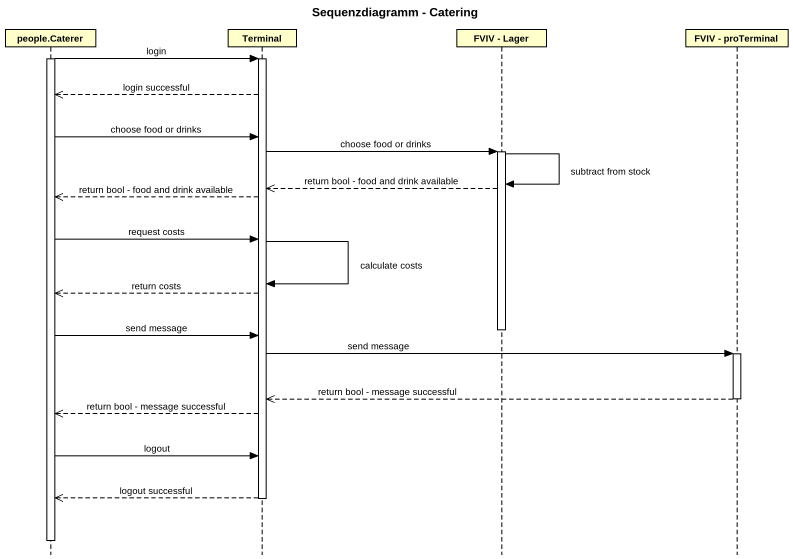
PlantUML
@startuml
title Sequenzdiagramm - Catering
hide footbox
participant "people.Caterer" as people_Caterer
participant Terminal
participant "FVIV - Lager" as FVIV_Lager
participant "FVIV - proTerminal" as FVIV_proTerminal

activate people_Caterer
people_Caterer -> Terminal : login
activate Terminal
Terminal -->> people_Caterer : login successful
people_Caterer -> Terminal : choose food or drinks
Terminal -> FVIV_Lager : choose food or drinks
activate FVIV_Lager
FVIV_Lager -> FVIV_Lager : subtract from stock
FVIV_Lager -->> Terminal : return bool - food and drink available
Terminal -->> people_Caterer : return bool - food and drink available
people_Caterer -> Terminal : request costs
Terminal -> Terminal : calculate costs
Terminal -->> people_Caterer : return costs
deactivate FVIV_Lager
people_Caterer -> Terminal : send message
Terminal -> FVIV_proTerminal : send message
activate FVIV_proTerminal
FVIV_proTerminal -->> Terminal : return bool - message successful
deactivate FVIV_proTerminal
Terminal -->> people_Caterer : return bool - message successful
people_Caterer -> Terminal : logout
Terminal -->> people_Caterer : logout successful
deactivate Terminal
deactivate people_Caterer
@enduml
